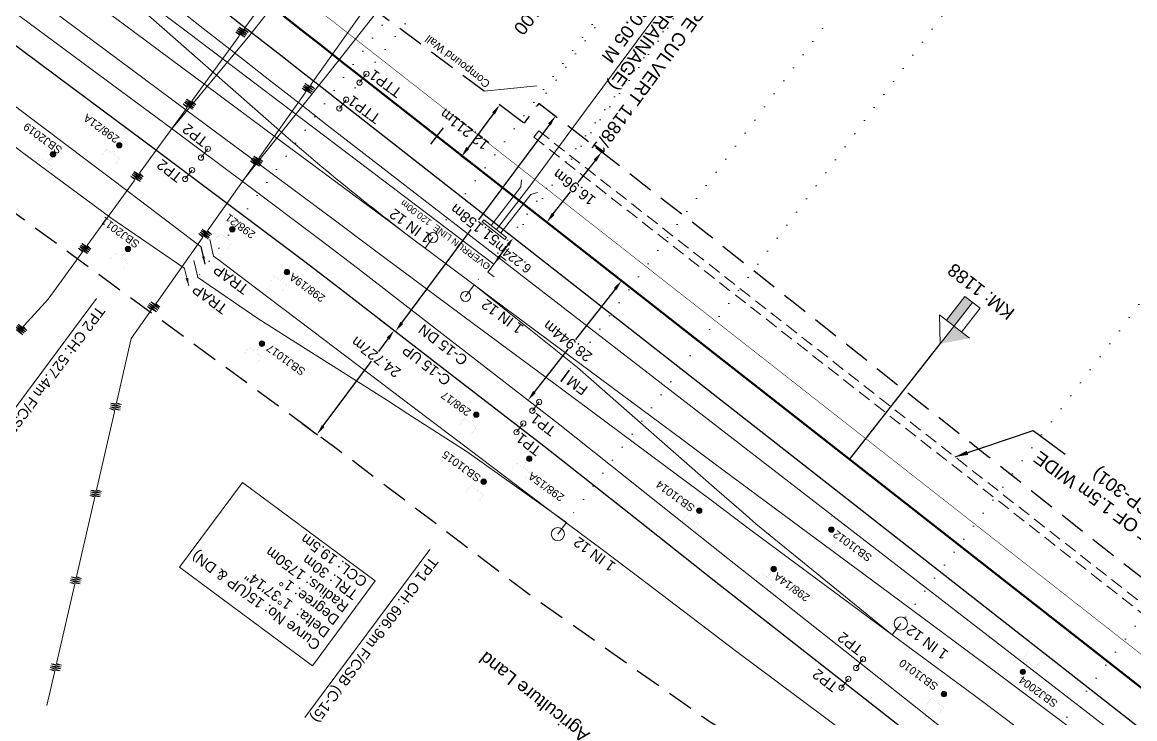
# Model space of a CAD drawing. Header units: metres. Extents: x 643874 to 646664, y 3378445 to 3380508.
# Drawn here: x 645859.4 to 646071.5, y 3378891 to 3379023.7 of the extents above; entities that cross this region are included whole.
import ezdxf
from ezdxf.enums import TextEntityAlignment as Align

# ---------------------------------------------------------------- set-up
doc = ezdxf.new("R2010")
doc.units = ezdxf.units.M
doc.header["$MEASUREMENT"] = 0
doc.header["$PDMODE"] = 35
doc.header["$PDSIZE"] = 1
for name, pattern in [('ACAD_ISO07W100', [3, 0, -3]), ('CENTER', [2, 1.25, -0.25, 0.25, -0.25]), ('DASHED', [0.75, 0.5, -0.25]), ('DASHED2', [0.375, 0.25, -0.125])]:
    doc.linetypes.add(name, pattern=pattern)
doc.layers.get('Defpoints').update_dxf_attribs({"color": 5, "lineweight": 0})
for name, color, linetype, lineweight in [('C-ALIG-LABL-DG', 1, 'Continuous', 25), ('Cardinal_Leader', 10, 'Continuous', 0), ('Compound Wall', 7, 'Continuous', 13), ('DFCC BOUNDARY', 6, 'CENTER', 0), ('DOTED LINE', 7, 'ACAD_ISO07W100', 18), ('Exg track', 7, 'Continuous', 0), ('Existing IR Track', 143, 'Continuous', 0), ('Existing Railway Boundary', 36, 'CENTER', 0), ('HT_PWR_LINE', 134, 'POWER', 0), ('Km post', 1, 'Continuous', 13), ("NEW CHAWAPAIL STN. SRJ's", 10, 'Continuous', 0), ('NEW DFCC MAIN LINE - SHAMBHU - 05.03.2020$0$Proposed Alignment', 7, 'Continuous', 0), ('OHE MAST', 7, 'Continuous', 0), ('Pavers', 7, 'Continuous', 0), ('Proposed Chainage', 10, 'Continuous', 0), ('Proposed Curve_Details', 10, 'Continuous', 0), ('PROPOSED DFCC TRACK', 1, 'Continuous', 0), ("SARAI BANJARA STN SRJ's", 251, 'Continuous', 0), ('Side Details', 7, 'Continuous', 13), ('Text', 7, 'Continuous', 13)]:
    doc.layers.add(name, color=color, linetype=linetype, lineweight=lineweight)
for name, color, linetype in [('Dimension', 10, 'Continuous'), ('HT_TEXT', 7, 'Continuous'), ('New Proposal', 5, 'Continuous'), ("SARAI BANJARA STN. SRJ's", 10, 'Continuous')]:
    doc.layers.add(name, color=color, linetype=linetype)
doc.styles.add('ARIAL', font='arial.ttf')
doc.styles.get("Standard").update_dxf_attribs({"font": 'arial.ttf'})
doc.styles.add('Style-Arial', font='arial.ttf')
doc.styles.add('Text', font='arial.ttf', dxfattribs={"height": 2})
doc.linetypes.add('F-LINE', pattern='A,0.6,["X",Standard,S=0.3,R=0,X=0,Y=-0.15],0.1', length=0.7)
doc.linetypes.add('POWER', pattern='A,10,-0.2,[131,ltypeshp.shx,S=0.4,R=0,X=-0.2,Y=0],-0.2,[131,ltypeshp.shx,S=0.4,R=180,X=1.2,Y=0],-1.4,[131,ltypeshp.shx,S=0.4,R=0,X=-0.2,Y=0],-0.2,[131,ltypeshp.shx,S=0.4,R=180,X=1.2,Y=0],-1.4,[131,ltypeshp.shx,S=0.4,R=0,X=-0.2,Y=0],-0.2,[131,ltypeshp.shx,S=0.4,R=180,X=1.2,Y=0],-1.2', length=14.8)
doc.dimstyles.new('DIM', dxfattribs={"dimtxt": 2.5, "dimasz": 2.5, "dimexe": 0.18, "dimexo": 0.0625, "dimgap": 0.09, "dimtad": 0, "dimtih": 1, "dimtoh": 1, "dimdec": 3, "dimzin": 0, "dimdsep": 46, "dimtxsty": 'Standard', "dimcen": 0.09, "dimaunit": 1, "dimadec": 3, "dimazin": 0, "dimtfac": 1, "dimtdec": 3, "dimtofl": 0, "dimtmove": 0, "dimatfit": 3, "dimfxl": 1, "dimtolj": 1, "dimtzin": 0, "dimarcsym": 0})
doc.dimstyles.get("Standard").update_dxf_attribs({"dimtxt": 2.5, "dimasz": 2.5, "dimexe": 0.18, "dimexo": 0.0625, "dimgap": 0.09, "dimtad": 0, "dimtih": 1, "dimtoh": 1, "dimdec": 3, "dimzin": 0, "dimdsep": 46, "dimtxsty": 'ARIAL', "dimcen": 0.09, "dimadec": 0, "dimazin": 0, "dimtfac": 1, "dimtdec": 3, "dimtofl": 0, "dimtmove": 0, "dimatfit": 3, "dimfxl": 1, "dimtolj": 1, "dimtzin": 0, "dimarcsym": 0})

# ---------------------------------------------------------------- blocks, each defined once
blk = doc.blocks.new('*D8')
at = {"layer": 'Defpoints', "color": 0, "lineweight": 13, "transparency": 16777216}
for p in [(645973.75, 3378974.4), (645955.84, 3378951.66), (645955.9, 3378951.61)]:
    blk.add_point(p, dxfattribs=at)
at = {"layer": 'Dimension', "color": 0, "lineweight": -2, "transparency": 16777216}
for p, q in [((645972.45, 3378972.87), (645964.9, 3378963.23)), ((645973.65, 3378974.47), (645973.58, 3378974.52)), ((645957.07, 3378953.23), (645963.49, 3378961.43)), ((645955.81, 3378951.68), (645955.74, 3378951.73))]:
    blk.add_line(p, q, dxfattribs=at)
at = {"layer": 'Dimension', "color": 0, "lineweight": 13, "transparency": 16777216}
for points in [[(645972.19, 3378973.08), (645972.71, 3378972.67), (645973.68, 3378974.45)], [(645956.81, 3378953.44), (645957.34, 3378953.03), (645955.84, 3378951.66)]]:
    blk.add_solid(points, dxfattribs=at)
at = {"layer": 'Dimension', "color": 0, "lineweight": 0, "transparency": 16777216, "insert": (645963.4, 3378962.95), "char_height": 2, "attachment_point": 5, "rotation": 142, "style": 'Style-Arial'}
blk.add_mtext('\\A1;28.944m', dxfattribs=at)
blk = doc.blocks.new('TerminatorOpen_0.5')
at = {"color": 0, "linetype": 'ByBlock', "lineweight": -2}
for q in [(-1, 0.25), (-1, 0), (-1, -0.25)]:
    blk.add_line((0, 0), q, dxfattribs=at)
blk = doc.blocks.new('OHE MAST')
h = blk.add_hatch(color=256)
edge = h.paths.add_edge_path()
edge.add_arc((0, 0), 0.514, 0, 360)
at = {"const_width": 0.01, "flags": 128}
for points in [[(1.5, 3.5), (1.5, 2), (-1.5, 2), (-1.5, 3.5)], [(0, 2), (0, 0)]]:
    blk.add_lwpolyline(points, dxfattribs=at)
blk.add_circle((0, 0), 0.514)
blk = doc.blocks.new('*D56')
at = {"layer": 'Defpoints', "color": 0, "linetype": 'ByBlock', "ltscale": 5, "transparency": 16777216}
for p in [(645957.92, 3379008.24), (645927.39, 3378967.18), (645930.58, 3378964.81)]:
    blk.add_point(p, dxfattribs=at)
at = {"layer": 'DFCC BOUNDARY', "color": 0, "linetype": 'ByBlock', "lineweight": -2, "ltscale": 5, "transparency": 16777216}
for p, q in [((645958.02, 3379008.16), (645961.21, 3379005.79)), ((645959.92, 3379004.26), (645946.39, 3378986.06)), ((645931.78, 3378966.42), (645945.02, 3378984.22)), ((645927.49, 3378967.11), (645930.68, 3378964.74))]:
    blk.add_line(p, q, dxfattribs=at)
at = {"layer": 'DFCC BOUNDARY', "color": 0, "linetype": 'ByBlock', "ltscale": 5, "transparency": 16777216}
for points in [[(645959.65, 3379004.46), (645960.18, 3379004.06), (645961.11, 3379005.86)], [(645931.51, 3378966.62), (645932.04, 3378966.22), (645930.58, 3378964.81)]]:
    blk.add_solid(points, dxfattribs=at)
at = {"layer": 'DFCC BOUNDARY', "color": 0, "linetype": 'ByBlock', "lineweight": 20, "ltscale": 5, "transparency": 16777216, "insert": (645945.7, 3378985.14), "char_height": 2, "attachment_point": 5, "rotation": 142, "style": 'Style-Arial'}
blk.add_mtext('\\A1;51.158m', dxfattribs=at)
blk = doc.blocks.new('*D69')
at = {"layer": 'Defpoints', "color": 0, "lineweight": 13, "transparency": 16777216}
for p in [(645927.39, 3378967.18), (645930.33, 3378965.01), (645912.66, 3378947.33)]:
    blk.add_point(p, dxfattribs=at)
at = {"layer": 'Dimension', "color": 0, "lineweight": -2, "transparency": 16777216}
for p, q in [((645927.49, 3378967.11), (645930.43, 3378964.93)), ((645929.13, 3378963.4), (645927.3, 3378960.93)), ((645916.78, 3378946.76), (645925.96, 3378959.12)), ((645912.76, 3378947.25), (645915.69, 3378945.07))]:
    blk.add_line(p, q, dxfattribs=at)
at = {"layer": 'Dimension', "color": 0, "lineweight": 13, "transparency": 16777216}
for points in [[(645928.87, 3378963.6), (645929.4, 3378963.2), (645930.33, 3378965.01)], [(645916.52, 3378946.95), (645917.05, 3378946.56), (645915.59, 3378945.15)]]:
    blk.add_solid(points, dxfattribs=at)
at = {"layer": 'Dimension', "color": 0, "lineweight": 0, "transparency": 16777216, "insert": (645926.84, 3378959.87), "char_height": 2, "attachment_point": 5, "rotation": 143, "style": 'Style-Arial'}
blk.add_mtext('\\A1;24.727m', dxfattribs=at)
blk = doc.blocks.new('*D129')
at = {"layer": 'Defpoints', "color": 0, "linetype": 'ByBlock', "lineweight": 13, "ltscale": 5, "transparency": 16777216}
for p in [(645955.08, 3379004.51), (645943.17, 3378998.14), (645947.81, 3378994.7)]:
    blk.add_point(p, dxfattribs=at)
at = {"layer": 'DFCC BOUNDARY', "color": 0, "linetype": 'ByBlock', "lineweight": -2, "ltscale": 5, "transparency": 16777216}
for p, q in [((645954.98, 3379004.58), (645950.34, 3379008.02)), ((645949.25, 3379006.34), (645944.36, 3378999.75)), ((645947.71, 3378994.77), (645943.07, 3378998.22))]:
    blk.add_line(p, q, dxfattribs=at)
at = {"layer": 'DFCC BOUNDARY', "color": 0, "linetype": 'ByBlock', "lineweight": 13, "ltscale": 5, "transparency": 16777216}
for points in [[(645948.98, 3379006.54), (645949.52, 3379006.14), (645950.44, 3379007.95)], [(645944.09, 3378999.95), (645944.63, 3378999.55), (645943.17, 3378998.14)]]:
    blk.add_solid(points, dxfattribs=at)
at = {"layer": 'DFCC BOUNDARY', "color": 0, "linetype": 'ByBlock', "lineweight": 20, "ltscale": 5, "transparency": 16777216, "insert": (645943.72, 3379003.3), "char_height": 2, "attachment_point": 5, "rotation": 142, "style": 'Style-Arial'}
blk.add_mtext('\\A1;12.211m', dxfattribs=at)
blk = doc.blocks.new('*D130')
at = {"layer": 'Defpoints', "color": 0, "linetype": 'ByBlock', "lineweight": 13, "ltscale": 5, "transparency": 16777216}
for p in [(645968.66, 3378999.91), (645958.21, 3378986.56), (645959.42, 3378985.61)]:
    blk.add_point(p, dxfattribs=at)
at = {"layer": 'DFCC BOUNDARY', "color": 0, "linetype": 'ByBlock', "lineweight": -2, "ltscale": 5, "transparency": 16777216}
for p, q in [((645968.76, 3378999.84), (645969.97, 3378998.89)), ((645968.64, 3378997.39), (645965.35, 3378993.19)), ((645960.65, 3378987.19), (645963.94, 3378991.39)), ((645958.31, 3378986.48), (645959.52, 3378985.53))]:
    blk.add_line(p, q, dxfattribs=at)
at = {"layer": 'DFCC BOUNDARY', "color": 0, "linetype": 'ByBlock', "lineweight": 13, "ltscale": 5, "transparency": 16777216}
for points in [[(645968.38, 3378997.6), (645968.9, 3378997.19), (645969.87, 3378998.97)], [(645960.39, 3378987.39), (645960.91, 3378986.98), (645959.42, 3378985.61)]]:
    blk.add_solid(points, dxfattribs=at)
at = {"layer": 'DFCC BOUNDARY', "color": 0, "linetype": 'ByBlock', "lineweight": 20, "ltscale": 5, "transparency": 16777216, "insert": (645964.65, 3378992.29), "char_height": 2, "attachment_point": 5, "rotation": 142, "style": 'Style-Arial'}
blk.add_mtext('\\A1;16.96m', dxfattribs=at)
blk = doc.blocks.new('*D396')
at = {"layer": 'Defpoints', "color": 0, "linetype": 'ByBlock', "lineweight": 13, "ltscale": 5, "transparency": 16777216}
for p in [(645953.05, 3378982.66), (645953.05, 3378982.66), (645949.35, 3378977.65)]:
    blk.add_point(p, dxfattribs=at)
at = {"layer": 'DFCC BOUNDARY', "color": 0, "linetype": 'ByBlock', "lineweight": -2, "ltscale": 5, "transparency": 16777216}
blk.add_line((645950.39, 3378979.06), (645952.01, 3378981.25), dxfattribs=at)
at = {"layer": 'DFCC BOUNDARY', "color": 0, "linetype": 'ByBlock', "lineweight": 13, "ltscale": 5, "transparency": 16777216}
for points in [[(645951.77, 3378981.42), (645952.24, 3378981.08), (645953.05, 3378982.66)], [(645950.16, 3378979.23), (645950.63, 3378978.89), (645949.35, 3378977.65)]]:
    blk.add_solid(points, dxfattribs=at)
at = {"layer": 'DFCC BOUNDARY', "color": 0, "linetype": 'ByBlock', "lineweight": 20, "ltscale": 5, "transparency": 16777216, "insert": (645952.93, 3378978.92), "char_height": 1.75, "attachment_point": 5, "rotation": 142, "style": 'Style-Arial'}
blk.add_mtext('\\A1;6.224m', dxfattribs=at)
blk = doc.blocks.new('KM Post')
at = {"layer": 'Km post', "lineweight": 13}
h = blk.add_hatch(color=256, dxfattribs=at)
h.paths.add_polyline_path([(0, -8.9), (1.63, -8.9), (1.63, -3.79), (0, -3.79)])
h.paths.add_polyline_path([(0, -3.79), (0, 0), (-3.36, -3.79)])
for p, q in [((0, -8.9), (0, 0)), ((3.13, -3.79), (0, 0)), ((3.13, -3.79), (-3.36, -3.79))]:
    blk.add_line(p, q, dxfattribs=at)
blk.add_lwpolyline([(1.63, -3.79), (1.63, -8.9), (-1.63, -8.9), (-1.63, -3.79)], dxfattribs=at)
blk = doc.blocks.new('Tick Hor')
blk.add_lwpolyline([(-19.7, 0), (19.7, 0)])
blk = doc.blocks.new('TRAP')
at = {"color": 7, "linetype": 'Continuous', "lineweight": 20, "flags": 128}
blk.add_lwpolyline([(1494669.29, -3098485.81), (1494671.75, -3098487.9)], dxfattribs=at)
at = {"layer": 'Pavers', "color": 7, "lineweight": 20}
blk.add_leader([(1494669.67, -3098483.44), (1494672.29, -3098485.66)], dimstyle='DIM', override={"dimasz": 1.5, "dimgap": 0.09, "dimtad": 0}, dxfattribs=at)

msp = doc.modelspace()

# ---------------------------------------------------------------- linework, layer by layer
at = {"color": 7, "linetype": 'Continuous', "lineweight": 20, "flags": 128}
msp.add_lwpolyline([(645895.8699, 3378979.1415), (645895.1364, 3378982.2874)], dxfattribs=at)
at = {"layer": 'C-ALIG-LABL-DG', "color": 1, "linetype": 'Continuous', "lineweight": 25}
msp.add_line((646017.1739, 3378940.396), (646034.4339, 3378962.4435), dxfattribs=at)
at = {"layer": 'Cardinal_Leader', "linetype": 'Continuous', "lineweight": 13}
for p, q in [((645925.0168, 3379013.8887), (645923.713, 3379012.2156)), ((645921.1641, 3379008.9674), (645919.8603, 3379007.2943))]:
    msp.add_line(p, q, dxfattribs=at)
at = {"layer": 'Cardinal_Leader', "color": 18, "linetype": 'Continuous', "lineweight": 13, "true_color": 0x000000}
for p, q in [((645894.7874, 3378999.5942), (645893.4837, 3378997.9211)), ((645891.7693, 3378995.5263), (645890.4655, 3378993.8532)), ((645957.9788, 3378951.3416), (645956.675, 3378949.6685)), ((645954.9403, 3378947.2463), (645953.6365, 3378945.5733)), ((646019.7104, 3378902.2964), (646018.4066, 3378900.6233)), ((646016.9261, 3378898.5437), (646015.6223, 3378896.8706))]:
    msp.add_line(p, q, dxfattribs=at)
at = {"layer": 'Cardinal_Leader', "linetype": 'Continuous', "lineweight": 13}
for centre in [(645925.0168, 3379013.8887), (645923.713, 3379012.2156), (645921.1641, 3379008.9674), (645919.8603, 3379007.2943)]:
    msp.add_circle(centre, 0.5, dxfattribs=at)
at = {"layer": 'Cardinal_Leader', "color": 18, "linetype": 'Continuous', "lineweight": 13, "true_color": 0x000000}
for centre in [(645893.4837, 3378997.9211), (645894.7874, 3378999.5942), (645891.7693, 3378995.5263), (645890.4655, 3378993.8532), (645957.9788, 3378951.3416), (645956.675, 3378949.6685), (645954.9403, 3378947.2463), (645953.6365, 3378945.5733), (646019.7104, 3378902.2964), (646018.4066, 3378900.6233), (646016.9261, 3378898.5437), (646015.6223, 3378896.8706)]:
    msp.add_circle(centre, 0.5, dxfattribs=at)
at = {"layer": 'Compound Wall', "linetype": 'Continuous', "flags": 128}
msp.add_lwpolyline([(645957.5417, 3379011.5735), (645947.448, 3379010.578)], dxfattribs=at)
at = {"layer": 'DOTED LINE', "color": 0, "linetype": 'ACAD_ISO07W100', "lineweight": 18}
msp.add_line((645981.06, 3379095.7651), (645892.8261, 3378975.1077), dxfattribs=at)
at = {"layer": 'DOTED LINE', "color": 1, "linetype": 'ACAD_ISO07W100', "lineweight": 18}
for p, q in [((645987.6265, 3379094.3881), (645920.5122, 3379008.1309)), ((646003.7055, 3379069.9277), (645955.0842, 3379004.5061))]:
    msp.add_line(p, q, dxfattribs=at)
at = {"layer": 'DOTED LINE', "linetype": 'ACAD_ISO07W100', "lineweight": 18}
for p, q in [((646005.1704, 3379072.9643), (645936.1835, 3378980.6449)), ((646016.8927, 3379069.1046), (645945.5562, 3378973.6409)), ((646036.0003, 3379054.888), (645963.7233, 3378957.4165)), ((646049.5416, 3379044.8129), (645963.1705, 3378928.3707)), ((646100.1598, 3379007.1514), (646025.308, 3378906.9367)), ((646129.1098, 3378985.6118), (646054.2849, 3378885.4333))]:
    msp.add_line(p, q, dxfattribs=at)
at = {"layer": 'DOTED LINE', "linetype": 'ACAD_ISO07W100', "lineweight": 18, "flags": 128}
msp.add_lwpolyline([(646040.885, 3379091.1904), (646017.5322, 3379059.5492), (646012.5307, 3379063.2541), (646010.9316, 3379061.0953), (645949.3529, 3378977.6519)], dxfattribs=at)
at = {"layer": 'Exg track', "const_width": 0.3, "flags": 128}
msp.add_lwpolyline([(645963.7233, 3378957.4165), (645962.0752, 3378955.1943)], dxfattribs=at)
at = {"layer": 'Existing IR Track', "color": 0, "lineweight": 20}
for p, q in [((645837.7838, 3379061.9767), (645891.1569, 3379021.6277)), ((645891.1571, 3379021.6276), (645949.3438, 3378977.6396))]:
    msp.add_line(p, q, dxfattribs=at)
at = {"layer": 'Existing IR Track', "color": 0, "lineweight": 20, "flags": 128}
msp.add_lwpolyline([(645783.8174, 3379107.9855), (645814.8072, 3379080.7245, 0.01854058), (645837.7838, 3379061.9767), (645851.2197, 3379051.8194, -0.01857405), (645876.5957, 3379031.1109), (645907.9541, 3379003.5183, 0.02060531), (645936.196, 3378980.6615)], format="xyb", dxfattribs=at)
for points in [[(646074.4743, 3378877.9393), (646057.6545, 3378890.4393), (646045.2372, 3378899.7123), (646023.0469, 3378916.1487), (646006.1951, 3378928.6309), (645991.2883, 3378939.677), (645985.4287, 3378944.032), (645971.6065, 3378954.3051), (645965.7432, 3378958.6648), (645949.2023, 3378970.936), (645945.5615, 3378973.637), (645933.303, 3378982.7973), (645929.6648, 3378985.5455), (645922.6334, 3378990.7559), (645908.3856, 3379001.3303), (645894.2159, 3379011.8468), (645878.8647, 3379023.2138), (645868.4564, 3379030.9551)], [(645893.4542, 3378980.9649), (645893.3263, 3378981.0614), (645879.8197, 3378991.2563), (645863.5393, 3379003.5462), (645853.625, 3379010.9966), (645843.3434, 3379018.7234), (645830.1569, 3379028.7782)], [(646082.2843, 3378852.9397), (646065.5305, 3378865.573), (646048.707, 3378878.3797), (646035.555, 3378888.6036), (646014.8028, 3378905.0138), (645993.9686, 3378921.4889), (645978.0846, 3378934.1061), (645961.9121, 3378946.9527), (645942.5422, 3378961.9592), (645923.2986, 3378976.8672), (645916.1381, 3378982.3198), (645902.0695, 3378992.8303), (645888.0359, 3379003.3146), (645872.4602, 3379014.853), (645862.1495, 3379022.4731), (645852.3801, 3379029.6931)], [(646088.2268, 3378860.0753), (646070.6792, 3378873.2107), (646054.2849, 3378885.4333), (646040.9677, 3378895.3968), (646025.308, 3378906.9367), (646019.4331, 3378911.2891), (645998.3461, 3378926.9117), (645990.483, 3378932.8308), (645981.8571, 3378939.2285), (645962.1915, 3378953.8139), (645945.617, 3378966.1141), (645926.0511, 3378980.6345), (645918.8888, 3378986.0864), (645904.8011, 3378996.5123), (645890.5917, 3379007.0282), (645875.2032, 3379018.4607), (645864.8707, 3379026.1327)], [(645826.4845, 3379024.0466), (645839.8635, 3379013.8342), (645850.0051, 3379006.1162), (645859.46, 3378998.9208), (645876.3133, 3378986.46), (645890.1967, 3378976.9152), (645890.3539, 3378976.8072)], [(646064.132, 3378853.669), (646059.5984, 3378856.605), (646051.3049, 3378862.3829), (646042.5378, 3378868.7972), (646023.4091, 3378883.0051), (646007.3383, 3378895.0109), (645995.5857, 3378903.7908), (645978.3187, 3378916.9078), (645969.9718, 3378923.2262), (645961.3555, 3378929.6596), (645944.8236, 3378942.1542), (645933.9181, 3378950.3646), (645929.7498, 3378953.5029), (645914.7739, 3378964.8487), (645905.9739, 3378971.5181), (645896.9856, 3378978.2994), (645895.8487, 3378979.1575)], [(645949.3954, 3378975.1989), (645948.1928, 3378976.0954), (645950.4949, 3378979.1838), (645951.6975, 3378978.2873)], [(645892.8261, 3378975.1077), (645904.2927, 3378967.2252), (645912.8493, 3378961.8581), (645928.8346, 3378951.7221), (645932.9036, 3378949.1056), (645944.2113, 3378941.8342), (645963.1705, 3378928.3707)], [(645945.5615, 3378973.637), (645965.2811, 3378957.9198), (645991.8363, 3378934.5904), (645997.4248, 3378929.7512), (645999.28, 3378928.0821), (646025.308, 3378906.9367)]]:
    msp.add_lwpolyline(points, dxfattribs=at)
at = {"layer": 'Existing IR Track', "color": 7, "lineweight": 25, "flags": 128}
msp.add_lwpolyline([(646079.4971, 3378849.1892), (646063.1191, 3378861.5605), (646046.8267, 3378873.9335), (646032.5514, 3378884.9404), (646011.8763, 3378901.1565), (645991.3377, 3378917.2656), (645975.0497, 3378930.1109), (645958.8382, 3378942.8955), (645939.4618, 3378957.8619), (645920.0705, 3378972.8389), (645913.0265, 3378978.234), (645899.0278, 3378988.7485), (645885.0578, 3378999.2409), (645869.1566, 3379011.0381), (645859.1684, 3379018.4627), (645849.2348, 3379025.8468)], dxfattribs=at)
at = {"layer": 'Existing Railway Boundary', "color": 32, "linetype": 'DASHED2', "lineweight": 25, "ltscale": 20, "flags": 128}
for points in [[(645947.448, 3379010.578), (645839.1494, 3379091.0807), (645842.691, 3379095.8991)], [(646382.0964, 3378673.152), (646388.9705, 3378682.5044), (646363.2714, 3378701.3938), (646349.725, 3378711.4467), (646334.8174, 3378722.5097), (646319.1741, 3378734.1055), (646303.8417, 3378745.471), (646289.5682, 3378756.1056), (646275.4273, 3378766.6413), (646259.5321, 3378778.4524), (646246.8244, 3378787.8951), (646226.0838, 3378803.2519), (646206.2101, 3378818.0129), (646192.6395, 3378828.1143), (646184.5756, 3378834.0777), (646161.1565, 3378851.5698), (646144.091, 3378864.2664), (646127.7606, 3378876.4397), (646109.8615, 3378889.7571), (646093.3095, 3378902.2382), (646076.755, 3378914.8401), (646063.9377, 3378924.8039), (646043.3351, 3378941.0957), (646022.5406, 3378957.5395), (646006.6961, 3378970.1254), (645990.3051, 3378983.1455), (645970.7144, 3378998.323), (645957.9187, 3379008.2358), (645955.0842, 3379004.5061)], [(646588.1154, 3378444.7903), (646567.005, 3378462.112), (646508.624, 3378505.748), (646429.651, 3378563.418), (646396.278, 3378587.827), (646351.975, 3378624.279), (646250.443, 3378698.374), (646079.983, 3378824.799), (646056.47, 3378841.774), (646023.57, 3378867.213), (646021.684, 3378868.432), (645994.578, 3378887.898), (645990.594, 3378890.304), (645955.823, 3378914.816), (645918.998, 3378942.687), (645844.461, 3378997.23)]]:
    msp.add_lwpolyline(points, dxfattribs=at)
at = {"layer": 'HT_PWR_LINE', "color": 7, "linetype": 'Continuous', "lineweight": 18, "flags": 128}
for points in [[(645915.4879, 3379041.432), (645901.8591, 3379022.6567), (645901.7063, 3379022.4462), (645902.4519, 3379021.7691), (645900.7244, 3379022.8007), (645902.2404, 3379021.4778), (645900.5129, 3379022.5093), (645902.0289, 3379021.1864), (645900.3014, 3379022.218), (645901.8175, 3379020.8951), (645900.09, 3379021.9267), (645900.8355, 3379021.2495), (645900.6842, 3379021.0381), (645891.8727, 3379008.8992), (645891.7199, 3379008.6888), (645892.4655, 3379008.0117), (645890.738, 3379009.0432), (645892.254, 3379007.7203), (645890.5265, 3379008.7519), (645892.0426, 3379007.429), (645890.315, 3379008.4606), (645891.8311, 3379007.1377), (645890.1036, 3379008.1692), (645890.8491, 3379007.4921), (645890.6978, 3379007.2807), (645881.8863, 3378995.1418), (645881.7335, 3378994.9314), (645882.4791, 3378994.2542), (645880.7516, 3378995.2858), (645882.2676, 3378993.9629), (645880.5401, 3378994.9945), (645882.0562, 3378993.6716), (645880.3287, 3378994.7031), (645881.8447, 3378993.3802), (645880.1172, 3378994.4118), (645880.8628, 3378993.7347), (645880.7114, 3378993.5233), (645871.8999, 3378981.3844), (645871.7472, 3378981.1739), (645872.4927, 3378980.4968), (645870.7652, 3378981.5284), (645872.2813, 3378980.2055), (645870.5537, 3378981.237), (645872.0698, 3378979.9141), (645870.3423, 3378980.9457), (645871.8583, 3378979.6228), (645870.1308, 3378980.6544), (645870.8764, 3378979.9772), (645870.725, 3378979.7658), (645864.3331, 3378970.9603), (645859.7515, 3378965.9051), (645859.5769, 3378965.7124), (645860.2448, 3378964.9586), (645858.6391, 3378966.171), (645860.0031, 3378964.6918), (645858.3973, 3378965.9042), (645859.7613, 3378964.4251), (645858.1555, 3378965.6375), (645859.5195, 3378964.1583), (645857.9138, 3378965.3707)], [(645928.6988, 3379031.9801), (645914.4994, 3379011.9244), (645914.3492, 3379011.7122), (645915.1027, 3379011.0439), (645913.3631, 3379012.055), (645914.8947, 3379010.7501), (645913.1551, 3379011.7611), (645914.6867, 3379010.4563), (645912.9471, 3379011.4673), (645914.4786, 3379010.1624), (645912.7391, 3379011.1735), (645913.4926, 3379010.5052), (645913.3438, 3379010.2921), (645904.6763, 3378998.0499), (645904.5261, 3378997.8377), (645905.2796, 3378997.1694), (645903.54, 3378998.1805), (645905.0716, 3378996.8756), (645903.332, 3378997.8867), (645904.8636, 3378996.5818), (645903.124, 3378997.5928), (645904.6556, 3378996.288), (645902.916, 3378997.299), (645903.6695, 3378996.6308), (645903.5207, 3378996.4176), (645894.8532, 3378984.1754), (645894.703, 3378983.9632), (645895.4565, 3378983.2949), (645893.717, 3378984.306), (645895.2485, 3378983.0011), (645893.5089, 3378984.0122), (645895.0405, 3378982.7073), (645893.3009, 3378983.7184), (645894.8325, 3378982.4135), (645893.0929, 3378983.4245), (645893.8464, 3378982.7563), (645893.6976, 3378982.5431), (645885.0302, 3378970.3009), (645884.8799, 3378970.0887), (645885.6335, 3378969.4204), (645883.8939, 3378970.4315), (645885.4254, 3378969.1266), (645883.6859, 3378970.1377), (645885.2174, 3378968.8328), (645883.4778, 3378969.8439), (645885.0094, 3378968.539), (645883.2698, 3378969.5501), (645884.0233, 3378968.8818), (645883.8745, 3378968.6686), (645880.1504, 3378963.4086), (645877.4006, 3378951.4335), (645877.3424, 3378951.1801), (645878.2935, 3378950.8489), (645876.3001, 3378951.1219), (645878.2129, 3378950.498), (645876.2195, 3378950.7711), (645878.1324, 3378950.1471), (645876.1389, 3378950.4202), (645878.0518, 3378949.7963), (645876.0584, 3378950.0693), (645877.0095, 3378949.7381), (645876.953, 3378949.4843), (645873.5959, 3378934.8649), (645873.5377, 3378934.6115), (645874.4888, 3378934.2803), (645872.4954, 3378934.5533), (645874.4083, 3378933.9294), (645872.4148, 3378934.2025), (645874.3277, 3378933.5785), (645872.3343, 3378933.8516), (645874.2471, 3378933.2277), (645872.2537, 3378933.5007), (645873.2048, 3378933.1695), (645873.1483, 3378932.9157), (645869.7912, 3378918.2963), (645869.733, 3378918.0429), (645870.6842, 3378917.7117), (645868.6907, 3378917.9847), (645870.6036, 3378917.3608), (645868.6101, 3378917.6339), (645870.523, 3378917.0099), (645868.5296, 3378917.283), (645870.4424, 3378916.6591), (645868.449, 3378916.9321), (645869.4001, 3378916.6009), (645869.3436, 3378916.3471), (645865.9865, 3378901.7277), (645865.9283, 3378901.4743), (645866.8795, 3378901.143), (645864.886, 3378901.4161), (645866.7989, 3378900.7922), (645864.8055, 3378901.0653), (645866.7183, 3378900.4413), (645864.7249, 3378900.7144), (645866.6378, 3378900.0904), (645864.6443, 3378900.3635), (645865.5955, 3378900.0322), (645865.5389, 3378899.7785), (645864.0965, 3378893.4971)]]:
    msp.add_lwpolyline(points, dxfattribs=at)
at = {"layer": 'HT_TEXT', "lineweight": 15, "flags": 128}
for points in [[(645939.6804, 3379068.0555), (645902.8045, 3379021.2748), (645887.8948, 3379003.4192)], [(645954.2969, 3379060.2864), (645917.4209, 3379013.5057), (645901.3575, 3378993.3622)]]:
    msp.add_lwpolyline(points, dxfattribs=at)
at = {"layer": 'NEW DFCC MAIN LINE - SHAMBHU - 05.03.2020$0$Proposed Alignment', "color": 1, "linetype": 'F-LINE', "lineweight": 18, "ltscale": 5, "flags": 128}
for points, format in [([(646278.9568, 3378741.8074, 0.1, 0.1, 0), (645927.447, 3379016.9892, 0.1, 0.1, 0), (645923.5097, 3379020.0714, 0.1, 0.1, 0), (645919.5711, 3379023.1532, 0.1, 0.1, 0), (645915.6304, 3379026.234, 0.1, 0.1, 0), (645911.6869, 3379029.313, 0.1, 0.1, 0), (645907.738, 3379032.391, 0.1, 0.1, 0), (645903.7867, 3379035.4642, 0.1, 0.1, 0), (645899.8308, 3379038.5331, 0.1, 0.1, 0), (645895.8728, 3379041.5943, 0.1, 0.1, 0.00313394), (645865.9104, 3379064.4318, 0.1, 0.1, 0), (645861.9063, 3379067.4392, 0.1, 0.1, 0), (645857.8986, 3379070.4402, 0.1, 0.1, 0), (645853.888, 3379073.4356, 0.1, 0.1, 0), (645849.8768, 3379076.4249, 0.1, 0.1, 0), (645845.8619, 3379079.4118, 0.1, 0.1, 0), (645841.8459, 3379082.3956, 0.1, 0.1, 0), (645837.8295, 3379085.3771, 0.1, 0.1, 0), (645833.8133, 3379088.3571, 0.1, 0.1, 0), (645663.8751, 3379214.443, 0.1, 0.1, 0), (645667.5992, 3379219.4624, 0.1, 0.1, 0), (645663.5838, 3379222.4416, 0, 0, 0), (645631.4601, 3379246.2759, 0, 0, 0), (645614.5101, 3379258.8519, 0, 0, 0), (645618.5326, 3379264.2733, 0, 0, 0)], "xyseb"), ([(646269.2893, 3378729.5469), (646088.6004, 3378872.0218), (645917.5383, 3379004.1114), (645913.6013, 3379007.1933), (645909.6645, 3379010.2737), (645905.7275, 3379013.3516), (645901.7896, 3379016.4263), (645897.8527, 3379019.4949), (645893.9116, 3379022.5602), (645889.9677, 3379025.6197), (645886.0162, 3379028.676, 0.00313394), (645856.173, 3379051.4225), (645852.1827, 3379054.4195), (645848.1872, 3379057.4114), (645844.1869, 3379060.3991), (645840.1804, 3379063.3849), (645836.4119, 3379066.1884)], "xyb")]:
    msp.add_lwpolyline(points, format=format, dxfattribs=at)
at = {"layer": 'Proposed Chainage', "color": 10, "lineweight": 0}
msp.add_lwpolyline([(645948.8195, 3378984.969), (645954.4748, 3378992.333), (645954.5825, 3378993.6965)], dxfattribs=at)
at = {"layer": 'Proposed Chainage', "color": 10, "lineweight": 0, "elevation": 0.001}
msp.add_lwpolyline([(645950.6229, 3378983.5748), (645956.3653, 3378990.8601), (645957.667, 3378991.2796)], dxfattribs=at)
at = {"layer": 'Proposed Chainage', "color": 10, "lineweight": 0}
msp.add_lwpolyline([(645947.3811, 3378986.0885), (645947.0807, 3378985.6889), (645948.2427, 3378984.7829), (645951.4287, 3378982.3199), (645951.7344, 3378982.7155), (645948.5493, 3378985.1779)], close=True, dxfattribs=at)
at = {"layer": 'Proposed Curve_Details', "color": 0}
msp.add_lwpolyline([(645926.7128, 3378917.2188), (645901.3856, 3378936.0104), (645889.3954, 3378919.8501), (645914.7226, 3378901.0585)], close=True, dxfattribs=at)
at = {"layer": 'PROPOSED DFCC TRACK', "color": 5, "linetype": 'DASHED', "lineweight": 13, "ltscale": 5}
msp.add_line((645956.9489, 3379001.8306), (645957.8736, 3379003.0117), dxfattribs=at)
at = {"layer": "SARAI BANJARA STN SRJ's", "color": 7}
msp.add_line((645937.7158, 3378982.6844), (645936.196, 3378980.6615), dxfattribs=at)
at = {"layer": "SARAI BANJARA STN SRJ's", "color": 7, "lineweight": 20}
for p, q in [((645945.5615, 3378973.637), (645943.9406, 3378971.4615)), ((645963.1389, 3378928.328), (645961.518, 3378926.1525)), ((646025.308, 3378906.9367), (646026.9289, 3378909.1122))]:
    msp.add_line(p, q, dxfattribs=at)
at = {"layer": "SARAI BANJARA STN SRJ's", "color": 0, "lineweight": 20, "flags": 128}
for points in [[(645849.7341, 3378939.01), (645873.5769, 3378971.0487)], [(645913.252, 3378891.1976), (645937.0948, 3378923.2364)]]:
    msp.add_lwpolyline(points, dxfattribs=at)
at = {"layer": "SARAI BANJARA STN SRJ's", "color": 7}
for centre, radius in [((645937.7158, 3378982.6844), 0.9512), ((645961.518, 3378926.1525), 1.2487), ((646026.9289, 3378909.1122), 1.2487)]:
    msp.add_circle(centre, radius, dxfattribs=at)
at = {"layer": "SARAI BANJARA STN SRJ's", "color": 7, "lineweight": 20}
msp.add_circle((645943.9406, 3378971.4615), 0.9512, dxfattribs=at)
at = {"layer": "SARAI BANJARA STN. SRJ's", "color": 1, "lineweight": 50, "flags": 128}
msp.add_lwpolyline([(646418.7438, 3378626.0243), (645924.3649, 3379013.0522), (645920.4277, 3379016.1342), (645916.4899, 3379019.2154), (645912.5508, 3379022.2949), (645908.6098, 3379025.372), (645904.6663, 3379028.4458), (645900.7195, 3379031.5155), (645896.7689, 3379034.5802), (645892.8138, 3379037.6392, 0.00313394), (645862.9044, 3379060.4363), (645858.9065, 3379063.4391), (645854.9042, 3379066.436), (645850.8982, 3379069.428), (645846.889, 3379072.4158), (645842.8774, 3379075.4002), (645838.8639, 3379078.3821), (645834.8492, 3379081.3623), (645830.8338, 3379084.3418), (644638.4218, 3379969.054)], format="xyb", dxfattribs=at)
at = {"layer": "SARAI BANJARA STN. SRJ's", "color": 1, "lineweight": 25, "flags": 128}
msp.add_lwpolyline([(646521.533, 3378537.6176), (646414.8911, 3378621.103), (645920.5122, 3379008.1309), (645916.5752, 3379011.2128), (645912.6384, 3379014.2931), (645908.7014, 3379017.3711), (645904.7635, 3379020.4458), (645900.8266, 3379023.5143), (645896.8855, 3379026.5796), (645892.9416, 3379029.6392), (645888.9901, 3379032.6954, 0.00313394), (645859.1469, 3379055.4419), (645855.1566, 3379058.439), (645851.1611, 3379061.4309), (645847.1608, 3379064.4185), (645843.1543, 3379067.4043), (645839.1469, 3379070.3857), (645835.1365, 3379073.3652), (645831.1239, 3379076.3439), (645827.1096, 3379079.3226), (645587.7305, 3379256.9303)], format="xyb", dxfattribs=at)

# ---------------------------------------------------------------- block references
at = {"layer": 'C-ALIG-LABL-DG', "color": 1, "linetype": 'Continuous', "lineweight": 25}
for name, p, xscale, yscale, zscale, rotation in [('Tick Hor', (645938.4328, 3379002.039, 0.1), 0.1, 0.1, 0.1, 231.9441422366421), ('KM Post', (646034.4305, 3378962.4524), 1.123726034911932, 1.123726034911932, 1.123726034911932, 141.9441422370183)]:
    msp.add_blockref(name, p, dxfattribs=dict(at, xscale=xscale, yscale=yscale, zscale=zscale, rotation=rotation))
at = {"layer": 'OHE MAST', "lineweight": 13}
for p, rotation in [((645877.874, 3379000.274), 143.3908318566117), ((645865.25, 3378998.546), 143.3908318566117), ((645899.453, 3378984.261), 143.3908318566117), ((645879.549, 3378980.512), 143.3908318566117), ((645909.863, 3378976.097), 143.3908318566117), ((645905.096, 3378962.453), 143.3908318566117), ((645945.961, 3378948.905), 143.3908318566117), ((645956.069, 3378940.504), 143.3908318566117), ((645947.383, 3378936.138), 143.3908318566117), ((645988.489, 3378930.609), 143.3908318566117), ((646013.681, 3378927.013), 323.3908318566117), ((646002.683, 3378919.494), 143.3908318566117), ((646050.198, 3378899.891), 323.3908318566117), ((646035.153, 3378895.64), 143.3908318566117)]:
    msp.add_blockref('OHE MAST', p, dxfattribs=dict(at, rotation=rotation))
at = {"layer": 'Pavers', "color": 1, "rotation": 143.4263658216265}
msp.add_blockref('TRAP', (0, 0), dxfattribs=at)

# ---------------------------------------------------------------- texts
at = {"color": 5, "style": 'ARIAL'}
msp.add_text('CONCRETE PAVEMENT OF 1.5m WIDE', height=2.5, rotation=143.883967, dxfattribs=at).set_placement((646078.7347, 3378922.1502), align=Align.MIDDLE_CENTER)
at = {"layer": "NEW CHAWAPAIL STN. SRJ's", "color": 5, "lineweight": 13, "style": 'ARIAL'}
msp.add_text('(NOT IN SCOPE OF CP-301)', height=2.5, rotation=143.883967, dxfattribs=at).set_placement((646082.3685, 3378924.4437), align=Align.MIDDLE_CENTER)
at = {"layer": 'New Proposal', "color": 7, "style": 'ARIAL'}
msp.add_text('OVERRUN LINE  120.00m ', height=1.25, rotation=143, dxfattribs=at).set_placement((645948.7937, 3378977.412))
at = {"layer": 'OHE MAST', "style": 'ARIAL'}
for s, p in [('298/21A', (645871.754, 3379006.3611)), ('SBJ2019', (645860.2993, 3379004.6888)), ('SBJ2011', (645875.0518, 3378986.7463)), ('298/21', (645898.8034, 3378987.3388)), ('298/19A', (645910.9993, 3378976.0279)), ('SBJ1017', (645906.6614, 3378962.4705)), ('298/17', (645939.9413, 3378953.4924)), ('SBJ1015', (645940.1423, 3378942.1765)), ('298/15A', (645956.5748, 3378938.0595)), ('SBJ1014', (645980.9278, 3378936.4773)), ('SBJ1012', (646014.7061, 3378926.979)), ('298/14A', (646003.4167, 3378918.9394)), ('SBJ1010', (646027.302, 3378902.435)), ('SBJ2004', (646050.132, 3378899.1957))]:
    msp.add_text(s, height=1.5, rotation=144, dxfattribs=at).set_placement(p, align=Align.RIGHT)
at = {"layer": 'Proposed Curve_Details', "color": 18, "true_color": 0x000000, "style": 'Style-Arial'}
for s, p in [('TP2', (645894.9919, 3379001.4358)), ('TP2', (645890.1002, 3378994.6298)), ('C-15 DN', (645944.5479, 3378959.7107)), ('C-15 UP', (645941.3261, 3378955.8758)), ('TP1', (645961.3774, 3378946.2459)), ('TP1', (645958.5931, 3378942.4932)), ('TP2', (646019.9282, 3378904.5353)), ('TP2', (646015.1434, 3378897.4942))]:
    msp.add_text(s, height=2, rotation=142.561866, dxfattribs=at).set_placement(p)
at = {"layer": 'Proposed Curve_Details', "color": 0, "lineweight": 0, "insert": (645925.4268, 3378917.5122), "char_height": 2, "attachment_point": 7, "rotation": 143.426366, "line_spacing_factor": 0.9, "style": 'ARIAL'}
msp.add_mtext('Curve No: 15(UP & DN)\\PDelta:  1%%D37\'14"\\PDegree: 1%%D\\PRadius: 1750m\\PTRL: 30m \\PCCL: 19.5m', dxfattribs=at)
at = {"layer": "SARAI BANJARA STN SRJ's", "color": 7, "style": 'ARIAL'}
for s, rotation, p in [('1 IN 12', 143.603363, (645937.6223, 3378982.9941)), ('TRAP ', 143.603357, (645902.7708, 3378973.3019)), ('TRAP ', 143.603357, (645898.7425, 3378969.5502)), ('1 IN 12', 143.603357, (645955.1621, 3378965.7437)), ('FM', 143.603357, (645967.4202, 3378954.0568)), ('1 IN 12', 143.603357, (645972.7395, 3378920.4347)), ('1 IN 12', 143.603357, (646036.1748, 3378903.6561))]:
    msp.add_text(s, height=2, rotation=rotation, dxfattribs=at).set_placement(p)
at = {"layer": "SARAI BANJARA STN SRJ's", "color": 0, "lineweight": 13, "char_height": 2, "width": 52.692121, "attachment_point": 4, "rotation": 233.426366, "line_spacing_factor": 0.648, "style": 'Style-Arial'}
for s, insert in [('\\A1;\\pxsm1;TP2 CH: 527.4m F/CSB (C-15)', (645874.2861, 3378969.4253)), ('\\A1;\\pxsm1;TP1 CH: 606.9m F/CSB (C-15)', (645937.804, 3378921.6129))]:
    msp.add_mtext(s, dxfattribs=dict(at, insert=insert))
at = {"layer": "SARAI BANJARA STN. SRJ's", "color": 1, "lineweight": 13, "style": 'ARIAL'}
for p in [(645931.9911, 3379010.7875), (645927.9389, 3379005.826)]:
    msp.add_text('TTP1', height=2, rotation=143.603357, dxfattribs=at).set_placement(p)
at = {"layer": 'Side Details', "style": 'ARIAL'}
msp.add_text('Agriculture Land', height=2.5, rotation=141.673657, dxfattribs=at).set_placement((645967.7662, 3378888.1671))
at = {"layer": 'Text', "style": 'Text'}
msp.add_text('Compound Wall', height=1.5, rotation=142.170303, dxfattribs=at).set_placement((645948.7529, 3379012.2677))

# ---------------------------------------------------------------- dimensions: what is measured, and where the dimension line sits
at = {"layer": 'DFCC BOUNDARY', "linetype": 'ByBlock', "lineweight": 20, "ltscale": 5}
for base, p1, p2, angle, picture, middle in [((645930.5831, 3378964.8113), (645957.9187, 3379008.2358), (645927.3927, 3378967.1836), 233.365908, '*D56', (645945.7023, 3378985.144)), ((645943.1677, 3378998.1425), (645955.0843, 3379004.5062), (645947.8081, 3378994.6995), 233.426366, '*D129', (645943.7153, 3379003.3016))]:
    dim = msp.add_linear_dim(base=base, p1=p1, p2=p2, angle=angle, dimstyle='Standard', override={"dimtxt": 2, "dimasz": 2, "dimexe": 0.125, "dimexo": 0.125, "dimgap": 0.125, "dimtad": 1, "dimtih": 0, "dimtoh": 0, "dimzin": 11, "dimpost": 'm', "dimtxsty": 'Style-Arial', "dimsah": 1, "dimadec": 4, "dimazin": 3, "dimtmove": 2, "dimatfit": 1, "dimldrblk": 'TerminatorOpen_0.5', "dimfrac": 2, "dimtzin": 11}, dxfattribs=at)
    dim.commit()
    dim.dimension.update_dxf_attribs({"geometry": picture, "text_midpoint": middle, "dimtype": 161, "text_rotation": 142})
dim = msp.add_aligned_dim(p1=(645968.6631, 3378999.9121), p2=(645958.2084, 3378986.5575), distance=1.5358, dimstyle='Standard', override={"dimtxt": 2, "dimasz": 2, "dimexe": 0.125, "dimexo": 0.125, "dimgap": 0.125, "dimtad": 1, "dimtih": 0, "dimtoh": 0, "dimzin": 11, "dimpost": 'm', "dimtxsty": 'Style-Arial', "dimsah": 1, "dimadec": 4, "dimazin": 3, "dimtmove": 2, "dimatfit": 1, "dimldrblk": 'TerminatorOpen_0.5', "dimfrac": 2, "dimtzin": 11}, dxfattribs=at)
dim.commit()
dim.dimension.update_dxf_attribs({"geometry": '*D130', "text_midpoint": (645964.6451, 3378992.2881), "text_rotation": 142})
at = {"layer": 'DFCC BOUNDARY', "color": 0, "linetype": 'ByBlock', "lineweight": 20, "ltscale": 5}
dim = msp.add_linear_dim(base=(645953.0485, 3378982.6596), p1=(645949.3529, 3378977.6519), p2=(645953.0485, 3378982.6596), angle=53.573832, dimstyle='Standard', override={"dimtxt": 1.75, "dimasz": 1.75, "dimexe": 0.125, "dimexo": 0.125, "dimgap": 0.125, "dimtad": 1, "dimtih": 0, "dimtoh": 0, "dimzin": 11, "dimpost": 'm', "dimtxsty": 'Style-Arial', "dimsah": 1, "dimadec": 4, "dimazin": 3, "dimtmove": 2, "dimatfit": 1, "dimldrblk": 'TerminatorOpen_0.5', "dimfrac": 2, "dimtzin": 11}, dxfattribs=at)
dim.commit()
dim.dimension.update_dxf_attribs({"geometry": '*D396', "text_midpoint": (645952.9256, 3378978.9224), "dimtype": 161, "text_rotation": 142})
at = {"layer": 'Dimension', "color": 10, "lineweight": 0}
dim = msp.add_linear_dim(base=(645955.8411, 3378951.6566), p1=(645973.7464, 3378974.3979), p2=(645955.9044, 3378951.6071), angle=231.944142, dimstyle='Standard', override={"dimtxt": 2, "dimasz": 2, "dimexe": 0.125, "dimexo": 0.125, "dimgap": 0.125, "dimtad": 1, "dimtih": 0, "dimtoh": 0, "dimzin": 3, "dimpost": 'm', "dimtxsty": 'Style-Arial', "dimsah": 1, "dimadec": 4, "dimazin": 3, "dimtmove": 2, "dimatfit": 1, "dimldrblk": 'TerminatorOpen_0.5', "dimfrac": 2, "dimtzin": 11}, dxfattribs=at)
dim.commit()
dim.dimension.update_dxf_attribs({"geometry": '*D8', "text_midpoint": (645963.4043, 3378962.9457), "dimtype": 161, "text_rotation": 142})
at = {"layer": 'Dimension', "color": 7, "lineweight": 0}
dim = msp.add_linear_dim(base=(645930.3265, 3378965.0068), p1=(645912.659, 3378947.3256), p2=(645927.3927, 3378967.1836), angle=53.426366, dimstyle='Standard', override={"dimtxt": 2, "dimasz": 2, "dimexe": 0.125, "dimexo": 0.125, "dimgap": 0.125, "dimtad": 1, "dimtih": 0, "dimtoh": 0, "dimzin": 3, "dimpost": 'm', "dimtxsty": 'Style-Arial', "dimsah": 1, "dimadec": 4, "dimazin": 3, "dimtmove": 2, "dimatfit": 1, "dimldrblk": 'TerminatorOpen_0.5', "dimfrac": 2, "dimtzin": 11}, dxfattribs=at)
dim.commit()
dim.dimension.update_dxf_attribs({"geometry": '*D69', "text_midpoint": (645926.8449, 3378959.8667), "dimtype": 161, "text_rotation": 143})

# ---------------------------------------------------------------- leaders
at = {"color": 5}
msp.add_leader([(646037.2724, 3378940.8538), (646052.1918, 3378945.896), (646058.2452, 3378941.3922)], dimstyle='DIM', override={"dimgap": 0.09, "dimtad": 0}, dxfattribs=at)
at = {"layer": 'Pavers', "color": 7, "lineweight": 20}
msp.add_leader([(645894.258, 3378977.6029), (645893.4784, 3378980.9467)], dimstyle='DIM', override={"dimasz": 1.5, "dimgap": 0.09, "dimtad": 0}, dxfattribs=at)

# ---------------------------------------------------------------- next in the draw order: texts
at = {"layer": 'C-ALIG-LABL-DG', "color": 1, "linetype": 'Continuous', "lineweight": 25, "char_height": 2.5, "style": 'ARIAL', "bg_fill": 3, "bg_fill_color": 256, "bg_fill_true_color": 13158600, "bg_fill_transparency": 0}
for s, insert, width, attachment_point, rotation, box_fill_scale in [('CH: 1188+100', (645953.9052, 3379021.803), 31.503939, 6, 231.944142, 1.028571), ('KM: 1188', (646041.4389, 3378971.3915), 14.684959, 2, 141.944142, 1.04)]:
    msp.add_mtext(s, dxfattribs=dict(at, insert=insert, width=width, attachment_point=attachment_point, rotation=rotation, box_fill_scale=box_fill_scale))

# ---------------------------------------------------------------- next in the draw order: linework, layer by layer
at = {"layer": 'Proposed Chainage', "color": 10, "lineweight": 0}
msp.add_lwpolyline([(645949.8137, 3378984.2004), (645956.2128, 3378992.4776), (645966.989, 3379007.1364), (645994.1481, 3379043.7412)], dxfattribs=at)
at = {"layer": 'PROPOSED DFCC TRACK', "color": 5, "linetype": 'DASHED', "lineweight": 13, "ltscale": 5}
for points in [[(645957.8736, 3379003.0117), (646099.7152, 3378891.9701), (646214.7083, 3378801.9469), (646296.1691, 3378738.1747), (646493.442, 3378583.7384)], [(645956.9489, 3379001.8306), (646098.7905, 3378890.7889), (646213.7837, 3378800.7658), (646295.2445, 3378736.9936), (646492.5173, 3378582.5572)]]:
    msp.add_lwpolyline(points, dxfattribs=at)

# ---------------------------------------------------------------- next in the draw order: texts
at = {"layer": 'Proposed Chainage', "color": 10, "lineweight": 0, "insert": (645994.8173, 3379041.9696), "char_height": 2.5, "width": 53.369134, "attachment_point": 4, "rotation": 233.860499, "line_spacing_factor": 0.6, "style": 'Style-Arial'}
msp.add_mtext(' HUME  PIPE CULVERT 1188/1\\P\\pxsm0.5; \\P1x0.6 (FOR DRAINAGE)\\P\\P\\psm1;AT CH: 1188+80.05 M', dxfattribs=at)

doc.saveas('drawing.dxf')
